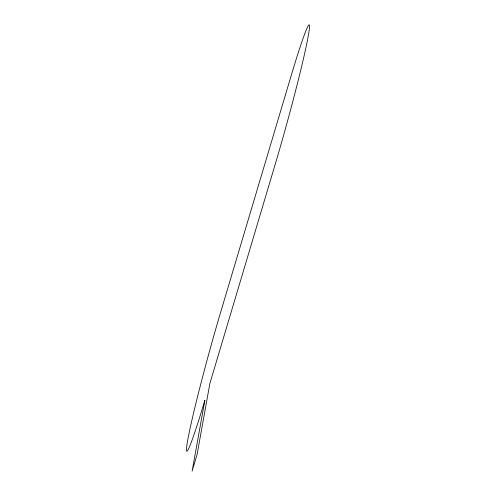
<?xml version="1.0" encoding="UTF-8"?>
<svg xmlns="http://www.w3.org/2000/svg" width="496" height="496" viewBox="0 0 496 496"><rect width="100%" height="100%" fill="white"/><g stroke="black" fill="none" stroke-linecap="round" stroke-linejoin="round"><path stroke-width="0.74" d="M204.842 400.377L192.101 471.2L197.129 454.33L209.87 383.507L275.23 164.232A98.729 4.464 -74.7 0 0 308.332 35.631A98.729 4.464 -74.7 0 0 291.158 75.708L220.77 311.848A98.729 4.464 -74.7 0 0 187.668 440.448A98.729 4.464 -74.7 0 0 204.842 400.377"/></g></svg>
